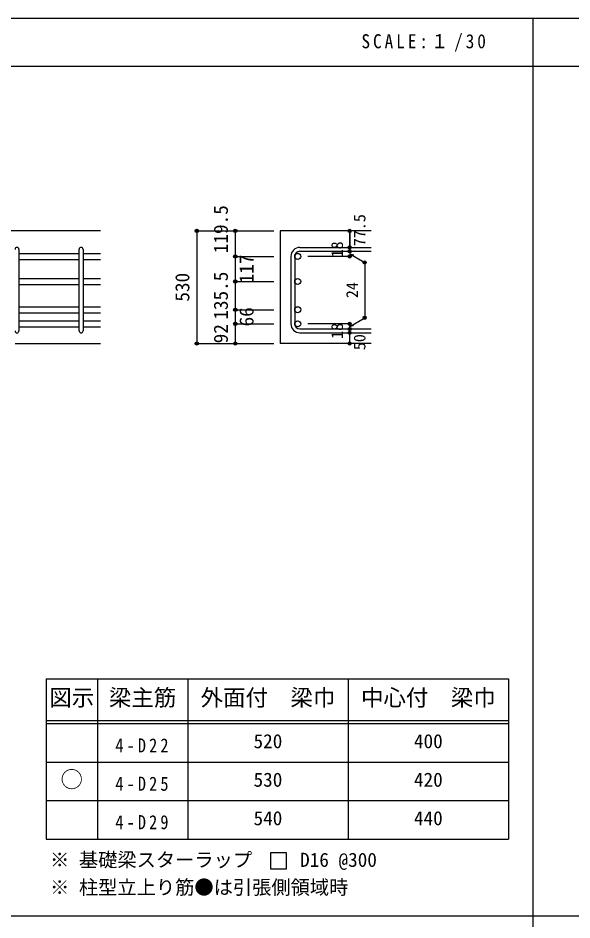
# Model space of a CAD drawing. Units: millimetres at full size, sheet at 1:30, with parts at other scales. Extents: x -5973 to 5954, y -4195 to 4201.
# Drawn here: x -3532 to -942, y -15 to 4201 of the extents above; entities that cross this region are included whole.
import ezdxf
from ezdxf.enums import TextEntityAlignment as Align

# ---------------------------------------------------------------- set-up
doc = ezdxf.new("R2010")
doc.units = ezdxf.units.MM
doc.header["$LTSCALE"] = 30
doc.header["$PDMODE"] = 32
doc.header["$PDSIZE"] = 15
for name, color, linetype in [('0-1_躯体線', 2, 'Continuous'), ('0-5_基礎梁筋', 7, 'Continuous'), ('0-6_スタラップ筋', 7, 'Continuous'), ('0-D_寸法', 4, 'Continuous'), ('6-7_文字', 7, 'Continuous'), ('6-E_枠', 7, 'Continuous'), ('F-0_枠', 6, 'Continuous')]:
    doc.layers.add(name, color=color, linetype=linetype)
doc.styles.add('ＭＳ ゴシック', font='')
doc.styles.get('ＭＳ ゴシック').set_extended_font_data('MS Gothic')

msp = doc.modelspace()

# ---------------------------------------------------------------- linework, layer by layer
at = {"layer": '0-1_躯体線'}
for p, q in [((-3145.8, 3206.03), (-5045.8, 3206.03)), ((-1880.8, 3206.03), (-2305.8, 3206.03)), ((-2305.8, 3206.03), (-2305.8, 2679.53)), ((-3545.8, 2679.53), (-3145.8, 2679.53)), ((-1880.8, 2679.53), (-2305.8, 2679.53))]:
    msp.add_line(p, q, dxfattribs=at)
at = {"layer": '0-5_基礎梁筋'}
for p, q in [((-3527.8, 3100.83), (-3245.8, 3100.83)), ((-3227.8, 3100.83), (-3145.8, 3100.83)), ((-3527.8, 3072.83), (-3245.8, 3072.83)), ((-3227.8, 3072.83), (-3145.8, 3072.83)), ((-3527.8, 2983.53), (-3245.8, 2983.53)), ((-3527.8, 2955.53), (-3245.8, 2955.53)), ((-3227.8, 2983.53), (-3145.8, 2983.53)), ((-3227.8, 2955.53), (-3145.8, 2955.53)), ((-3527.8, 2851.53), (-3245.8, 2851.53)), ((-3227.8, 2851.53), (-3145.8, 2851.53)), ((-3527.8, 2823.53), (-3245.8, 2823.53)), ((-3527.8, 2785.53), (-3245.8, 2785.53)), ((-3227.8, 2823.53), (-3145.8, 2823.53)), ((-3227.8, 2785.53), (-3145.8, 2785.53)), ((-3527.8, 2757.53), (-3245.8, 2757.53)), ((-3227.8, 2757.53), (-3145.8, 2757.53))]:
    msp.add_line(p, q, dxfattribs=at)
at = {"layer": '0-5_基礎梁筋', "color": 3}
for centre in [(-2223.8, 3086.83), (-2223.8, 2969.53), (-2223.8, 2837.53), (-2223.8, 2771.53)]:
    msp.add_circle(centre, 14, dxfattribs=at)
at = {"layer": '0-6_スタラップ筋'}
for p, q in [((-2213.8, 3128.83), (-1880.8, 3128.83)), ((-3527.8, 3119.83), (-3527.8, 2738.53)), ((-3245.8, 2738.53), (-3245.8, 3119.83)), ((-3227.8, 3119.83), (-3227.8, 2738.53)), ((-2255.8, 3086.83), (-2255.8, 2771.53)), ((-2237.8, 3086.83), (-2237.8, 2771.53)), ((-2213.8, 3110.83), (-1880.8, 3110.83)), ((-2213.8, 2747.53), (-1880.8, 2747.53)), ((-2213.8, 2729.53), (-1880.8, 2729.53))]:
    msp.add_line(p, q, dxfattribs=at)
for centre, radius, start, end in [((-3536.8, 3119.83), 9, 0, 180), ((-3236.8, 3119.83), 9, 0, 180), ((-2213.8, 3086.83), 42, 90, 180), ((-2213.8, 3086.83), 24, 90, 180), ((-2213.8, 2771.53), 42, 180, 270), ((-2213.8, 2771.53), 24, 180, 270), ((-3536.8, 2738.53), 9, 180, 0), ((-3236.8, 2738.53), 9, 180, 0)]:
    msp.add_arc(centre, radius, start, end, dxfattribs=at)
at = {"layer": '0-D_寸法'}
for p, q in [((-2695.8, 3206.03), (-2515.8, 3206.03)), ((-2695.8, 3206.03), (-2515.8, 3206.03)), ((-2695.8, 3206.03), (-2695.8, 2679.53)), ((-2515.8, 3206.03), (-2335.8, 3206.03)), ((-2515.8, 3206.03), (-2335.8, 3206.03)), ((-1980.8, 3128.83), (-1980.8, 3206.03)), ((-1980.8, 3206.03), (-1980.8, 3128.83)), ((-1980.8, 3110.83), (-1980.8, 3128.83)), ((-2515.8, 3086.83), (-2335.8, 3086.83)), ((-2515.8, 3086.83), (-2335.8, 3086.83)), ((-1980.8, 3086.83), (-2176.89, 3086.83)), ((-1980.8, 3110.83), (-1980.8, 3086.83)), ((-1980.8, 3098.83), (-1910.74, 3058.39)), ((-1980.8, 3098.83), (-1961.48, 3093.66)), ((-1910.74, 3058.39), (-1910.74, 2799.98)), ((-2515.8, 2969.53), (-2335.8, 2969.53)), ((-2515.8, 2969.53), (-2335.8, 2969.53)), ((-2515.8, 2837.53), (-2335.8, 2837.53)), ((-2515.8, 2837.53), (-2335.8, 2837.53)), ((-1980.8, 2759.53), (-1910.74, 2799.98)), ((-2515.8, 2771.53), (-2335.8, 2771.53)), ((-1980.8, 2771.53), (-2176.89, 2771.53)), ((-1980.8, 2747.53), (-1980.8, 2771.53)), ((-1980.8, 2759.53), (-1961.48, 2764.71)), ((-1980.8, 2729.53), (-1980.8, 2747.53)), ((-1980.8, 2679.53), (-1980.8, 2729.53)), ((-2695.8, 2679.53), (-2515.8, 2679.53)), ((-2515.8, 2679.53), (-2335.8, 2679.53))]:
    msp.add_line(p, q, dxfattribs=at)
msp.add_lwpolyline([(-2515.8, 3206.03), (-2515.8, 3086.83), (-2515.8, 2969.53), (-2515.8, 2837.53), (-2515.8, 2771.53), (-2515.8, 2679.53)], dxfattribs=at)
for centre, radius in [((-2695.8, 3206.03), 8), ((-2695.8, 3206.03), 7.2), ((-2695.8, 3206.03), 6.4), ((-2695.8, 3206.03), 5.6), ((-2695.8, 3206.03), 4.8), ((-2695.8, 3206.03), 4), ((-2695.8, 3206.03), 3.2), ((-2695.8, 3206.03), 2.4), ((-2695.8, 3206.03), 1.6), ((-2695.8, 3206.03), 0.8), ((-2515.8, 3206.03), 8), ((-2515.8, 3206.03), 7.2), ((-2515.8, 3206.03), 6.4), ((-2515.8, 3206.03), 5.6), ((-2515.8, 3206.03), 4.8), ((-2515.8, 3206.03), 4), ((-2515.8, 3206.03), 3.2), ((-2515.8, 3206.03), 2.4), ((-2515.8, 3206.03), 1.6), ((-2515.8, 3206.03), 0.8), ((-1980.8, 3206.03), 4), ((-1980.8, 3206.03), 3.6), ((-1980.8, 3206.03), 3.2), ((-1980.8, 3206.03), 2.8), ((-1980.8, 3206.03), 2.4), ((-1980.8, 3206.03), 2), ((-1980.8, 3206.03), 1.6), ((-1980.8, 3206.03), 1.2), ((-1980.8, 3206.03), 0.8), ((-1980.8, 3206.03), 0.4), ((-1980.8, 3128.83), 4), ((-1980.8, 3128.83), 3.6), ((-1980.8, 3128.83), 3.2), ((-1980.8, 3128.83), 2.8), ((-1980.8, 3128.83), 2.4), ((-1980.8, 3128.83), 2), ((-1980.8, 3128.83), 1.6), ((-1980.8, 3128.83), 1.2), ((-1980.8, 3128.83), 0.8), ((-1980.8, 3128.83), 0.4), ((-2515.8, 3086.83), 8), ((-2515.8, 3086.83), 7.2), ((-2515.8, 3086.83), 6.4), ((-2515.8, 3086.83), 5.6), ((-2515.8, 3086.83), 4.8), ((-2515.8, 3086.83), 4), ((-2515.8, 3086.83), 3.2), ((-2515.8, 3086.83), 2.4), ((-2515.8, 3086.83), 1.6), ((-2515.8, 3086.83), 0.8), ((-1980.8, 3110.83), 4), ((-1980.8, 3086.83), 4), ((-1980.8, 3110.83), 3.6), ((-1980.8, 3086.83), 3.6), ((-1980.8, 3110.83), 3.2), ((-1980.8, 3086.83), 3.2), ((-1980.8, 3110.83), 2.8), ((-1980.8, 3086.83), 2.8), ((-1980.8, 3110.83), 2.4), ((-1980.8, 3086.83), 2.4), ((-1980.8, 3110.83), 2), ((-1980.8, 3086.83), 2), ((-1980.8, 3110.83), 1.6), ((-1980.8, 3086.83), 1.6), ((-1980.8, 3110.83), 1.2), ((-1980.8, 3086.83), 1.2), ((-1980.8, 3110.83), 0.8), ((-1980.8, 3086.83), 0.8), ((-1980.8, 3110.83), 0.4), ((-1980.8, 3086.83), 0.4), ((-1910.74, 3058.39), 4), ((-1910.74, 3058.39), 3.6), ((-1910.74, 3058.39), 3.2), ((-1910.74, 3058.39), 2.8), ((-1910.74, 3058.39), 2.4), ((-1910.74, 3058.39), 2), ((-1910.74, 3058.39), 1.6), ((-1910.74, 3058.39), 1.2), ((-1910.74, 3058.39), 0.8), ((-1910.74, 3058.39), 0.4), ((-2515.8, 2969.53), 8), ((-2515.8, 2969.53), 7.2), ((-2515.8, 2969.53), 6.4), ((-2515.8, 2969.53), 5.6), ((-2515.8, 2969.53), 4.8), ((-2515.8, 2969.53), 4), ((-2515.8, 2969.53), 3.2), ((-2515.8, 2969.53), 2.4), ((-2515.8, 2969.53), 1.6), ((-2515.8, 2969.53), 0.8), ((-2515.8, 2837.53), 8), ((-2515.8, 2837.53), 7.2), ((-2515.8, 2837.53), 6.4), ((-2515.8, 2837.53), 5.6), ((-2515.8, 2837.53), 4.8), ((-2515.8, 2837.53), 4), ((-2515.8, 2837.53), 3.2), ((-2515.8, 2837.53), 2.4), ((-2515.8, 2837.53), 1.6), ((-2515.8, 2837.53), 0.8), ((-1910.74, 2799.98), 4), ((-1910.74, 2799.98), 3.6), ((-1910.74, 2799.98), 3.2), ((-1910.74, 2799.98), 2.8), ((-1910.74, 2799.98), 2.4), ((-1910.74, 2799.98), 2), ((-1910.74, 2799.98), 1.6), ((-1910.74, 2799.98), 1.2), ((-1910.74, 2799.98), 0.8), ((-1910.74, 2799.98), 0.4), ((-2515.8, 2771.53), 8), ((-2515.8, 2771.53), 7.2), ((-2515.8, 2771.53), 6.4), ((-2515.8, 2771.53), 5.6), ((-2515.8, 2771.53), 4.8), ((-2515.8, 2771.53), 4), ((-2515.8, 2771.53), 3.2), ((-2515.8, 2771.53), 2.4), ((-2515.8, 2771.53), 1.6), ((-2515.8, 2771.53), 0.8), ((-1980.8, 2771.53), 4), ((-1980.8, 2747.53), 4), ((-1980.8, 2771.53), 3.6), ((-1980.8, 2747.53), 3.6), ((-1980.8, 2771.53), 3.2), ((-1980.8, 2747.53), 3.2), ((-1980.8, 2771.53), 2.8), ((-1980.8, 2747.53), 2.8), ((-1980.8, 2771.53), 2.4), ((-1980.8, 2747.53), 2.4), ((-1980.8, 2771.53), 2), ((-1980.8, 2747.53), 2), ((-1980.8, 2771.53), 1.6), ((-1980.8, 2747.53), 1.6), ((-1980.8, 2771.53), 1.2), ((-1980.8, 2747.53), 1.2), ((-1980.8, 2771.53), 0.8), ((-1980.8, 2747.53), 0.8), ((-1980.8, 2771.53), 0.4), ((-1980.8, 2747.53), 0.4), ((-1980.8, 2729.53), 4), ((-1980.8, 2729.53), 3.6), ((-1980.8, 2729.53), 3.2), ((-1980.8, 2729.53), 2.8), ((-1980.8, 2729.53), 2.4), ((-1980.8, 2729.53), 2), ((-1980.8, 2729.53), 1.6), ((-1980.8, 2729.53), 1.2), ((-1980.8, 2729.53), 0.8), ((-1980.8, 2729.53), 0.4), ((-2695.8, 2679.53), 7.2), ((-2695.8, 2679.53), 6.4), ((-2695.8, 2679.53), 5.6), ((-2695.8, 2679.53), 4.8), ((-2695.8, 2679.53), 4), ((-2695.8, 2679.53), 3.2), ((-2695.8, 2679.53), 2.4), ((-2695.8, 2679.53), 1.6), ((-2695.8, 2679.53), 0.8), ((-2515.8, 2679.53), 7.2), ((-2515.8, 2679.53), 6.4), ((-2515.8, 2679.53), 5.6), ((-2515.8, 2679.53), 4.8), ((-2515.8, 2679.53), 4), ((-2515.8, 2679.53), 3.2), ((-2515.8, 2679.53), 2.4), ((-2515.8, 2679.53), 1.6), ((-2515.8, 2679.53), 0.8), ((-1980.8, 2679.53), 4), ((-1980.8, 2679.53), 3.6), ((-1980.8, 2679.53), 3.2), ((-1980.8, 2679.53), 2.8), ((-1980.8, 2679.53), 2.4), ((-1980.8, 2679.53), 2), ((-1980.8, 2679.53), 1.6), ((-1980.8, 2679.53), 1.2), ((-1980.8, 2679.53), 0.8), ((-1980.8, 2679.53), 0.4)]:
    msp.add_circle(centre, radius, dxfattribs=at)
at = {"layer": '0-D_寸法', "color": 7}
for p in [(-2695.8, 3206.03), (-2695.8, 3206.03), (-2515.8, 3206.03), (-1980.8, 3206.03), (-1980.8, 3128.83), (-2515.8, 3086.83), (-1980.8, 3110.83), (-1980.8, 3086.83), (-1910.74, 3058.39), (-2515.8, 2969.53), (-2515.8, 2837.53), (-1910.74, 2799.98), (-2515.8, 2771.53), (-2515.8, 2771.53), (-1980.8, 2771.53), (-1980.8, 2771.53), (-1980.8, 2747.53), (-1980.8, 2729.53), (-2695.8, 2679.53), (-2695.8, 2679.53), (-2515.8, 2679.53), (-1980.8, 2679.53)]:
    msp.add_point(p, dxfattribs=at)
at = {"layer": '6-7_文字'}
msp.add_lwpolyline([(-2350.94, 223.03), (-2275.94, 223.03), (-2275.94, 298.03), (-2350.94, 298.03)], close=True, dxfattribs=at)
at = {"layer": '6-E_枠', "color": 3}
for p, q in [((-3400.52, 1112.77), (-3400.52, 362.77)), ((-3400.52, 1112.77), (-1238, 1112.77)), ((-1238, 1112.77), (-1238, 362.77)), ((-3400.52, 362.77), (-1238, 362.77))]:
    msp.add_line(p, q, dxfattribs=at)
at = {"layer": '6-E_枠'}
for p, q in [((-3160.52, 1112.77), (-3160.52, 362.77)), ((-2738, 1112.77), (-2738, 362.77)), ((-1988, 1112.77), (-1988, 362.77)), ((-3400.52, 917.77), (-1238, 917.77)), ((-3400.52, 902.77), (-1238, 902.77)), ((-3400.52, 722.77), (-1238, 722.77)), ((-3400.52, 542.77), (-1238, 542.77))]:
    msp.add_line(p, q, dxfattribs=at)
at = {"layer": 'F-0_枠'}
msp.add_line((-5972.88, 4201.15), (5954.1, 4201.15), dxfattribs=at)
at = {"layer": 'F-0_枠', "color": 2}
for p, q in [((-1124.64, 4201.15), (-1124.64, -4195.24)), ((-5972.88, 3976.15), (3723.6, 3976.15)), ((3723.6, 2.95), (-5972.88, 2.95))]:
    msp.add_line(p, q, dxfattribs=at)

# ---------------------------------------------------------------- texts
at = {"layer": '0-D_寸法', "style": 'ＭＳ ゴシック'}
for s, height, p in [('119.5', 65.98, (-2530.8, 3101.83)), ('77.5', 54.99, (-1890.8, 3134.83)), ('18', 54.99, (-1995.8, 3082.33)), ('117', 65.98, (-2410.8, 2960.68)), ('530', 65.98, (-2710.8, 2875.28)), ('135.5', 65.98, (-2530.8, 2791.03)), ('24', 54.99, (-1925.74, 2891.68)), ('66', 65.98, (-2410.8, 2759.53)), ('92', 65.98, (-2530.8, 2680.53)), ('18', 54.99, (-1995.8, 2701.03)), ('50', 54.99, (-1890.8, 2648.53))]:
    msp.add_text(s, height=height, rotation=90, dxfattribs=at).set_placement(p, align=Align.BOTTOM_LEFT)
at = {"layer": '6-7_文字', "color": 2, "style": 'ＭＳ ゴシック'}
for s, p in [('図示', (-3385.52, 962.77)), ('梁主筋', (-3106.76, 962.77)), ('外面付\u3000梁巾', (-2678, 962.77)), ('中心付\u3000梁巾', (-1928, 962.77)), ('○', (-3333.02, 580.27))]:
    msp.add_text(s, height=76.98, dxfattribs=at).set_placement(p, align=Align.BOTTOM_LEFT)
at = {"layer": '6-7_文字', "style": 'ＭＳ ゴシック'}
for s, p in [('520', (-2430.5, 767.77)), ('400', (-1680.5, 767.77)), ('530', (-2430.5, 587.77)), ('420', (-1680.5, 587.77)), ('540', (-2430.5, 407.77)), ('440', (-1680.5, 407.77)), ('※ 基礎梁スターラップ     D16 @300', (-3381.96, 213.19)), ('※ 柱型立上り筋●は引張側領域時', (-3381.96, 84.68))]:
    msp.add_text(s, height=65.98, dxfattribs=at).set_placement(p, align=Align.BOTTOM_LEFT)
at = {"layer": '6-7_文字', "color": 2, "insert": (-1925.98, 4043.65), "char_height": 65.98, "attachment_point": 7, "style": 'ＭＳ ゴシック'}
msp.add_mtext('\\T1.34;\\W0.9;SCALE:１/30', dxfattribs=at)
at = {"layer": '6-7_文字', "char_height": 65.98, "attachment_point": 7, "style": 'ＭＳ ゴシック'}
for s, insert in [('\\T1.38;\\W0.85;4-D22', (-3076.76, 767.77)), ('\\T1.38;\\W0.85;4-D25', (-3076.76, 587.77)), ('\\T1.38;\\W0.85;4-D29', (-3076.76, 407.77))]:
    msp.add_mtext(s, dxfattribs=dict(at, insert=insert))

doc.saveas('drawing.dxf')
